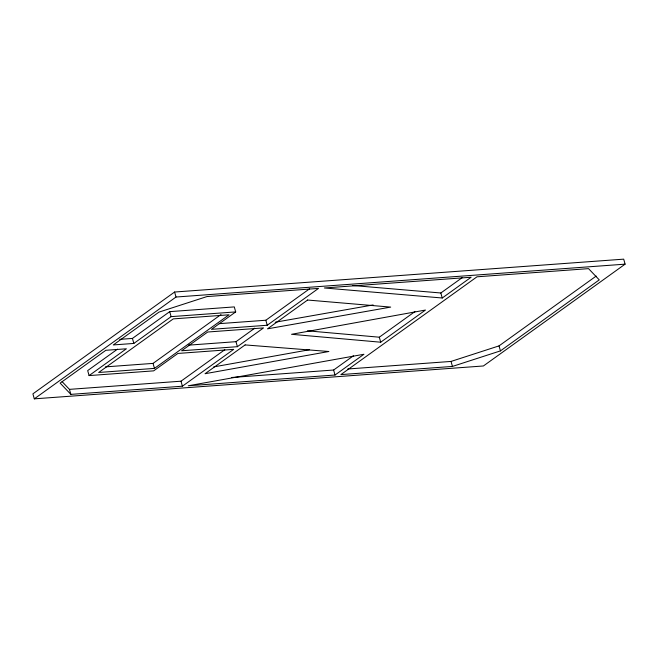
<?xml version="1.0" encoding="UTF-8"?>
<svg xmlns="http://www.w3.org/2000/svg" width="658" height="658" viewBox="0 0 658 658"><rect width="100%" height="100%" fill="white"/><g stroke="black" fill="none" stroke-linecap="round" stroke-linejoin="round"><path stroke-width="0.99" d="M174.6 292.029L32.9 393.846L34.306 398.847L483.4 365.971L625.1 264.154L623.694 259.153L174.6 292.029L176.007 297.029L34.306 398.847M117.511 349.151L87.678 370.586L89.085 375.586L153.659 370.857L177.899 353.445L233.672 349.365L182.398 386.205L70.858 394.372L60.149 383.12L105.831 350.295L126.377 348.789L89.085 375.586M119.707 339.364L132.431 338.426L169.715 311.637L234.289 306.908L235.696 311.908L211.465 329.329L267.23 325.249L318.505 288.401L206.966 296.569L158.965 312.114L113.291 344.94L133.837 343.435L171.121 316.638L235.696 311.908M105.395 366.884L153.051 363.389L220.998 314.565M154.457 368.398L229.033 314.804L173.268 318.891L98.684 372.477L154.457 368.398L153.051 363.389M62.091 381.632L69.452 389.363L180.991 381.196L224.822 349.702M188.336 345.17L235.992 341.675L254.753 328.194M219.18 323.654L265.824 320.24L309.655 288.747M237.398 346.684L263.504 327.923L207.731 332.01L181.633 350.763L237.398 346.684L235.992 341.675M231.706 377.486L333.622 370.026L353.445 355.789M307.36 330.818L379.304 337.2L414.935 311.596M352.433 285.473L440.835 292.991L462.303 277.569M335.029 375.027L363.932 354.267L188.27 385.777L335.029 375.027L333.622 370.026M380.711 342.209L425.455 310.05L291.543 334.297L380.711 342.209L379.304 337.2M442.242 298L471.136 277.232L324.378 287.974L442.242 298L440.835 292.991M347.679 368.998L451.034 361.431L499.035 345.886L596.189 276.072M500.442 350.887L599.257 279.88L588.548 268.637L477.009 276.804L340.902 374.599L452.441 366.432L500.442 350.887L499.035 345.886M213.71 366.909L309.35 349.752M275.192 322.231L373.119 304.942M176.007 297.029L625.1 264.154M451.034 361.431L452.441 366.432M265.824 320.24L267.23 325.249M169.715 311.637L171.121 316.638M180.991 381.196L182.398 386.205M132.431 338.426L133.837 343.435M69.452 389.363L70.858 394.372M245.138 344.915L205.049 373.719L328.877 351.504L245.138 344.915M307.59 300.032L267.51 328.836L390.679 307.097L307.59 300.032"/></g></svg>
